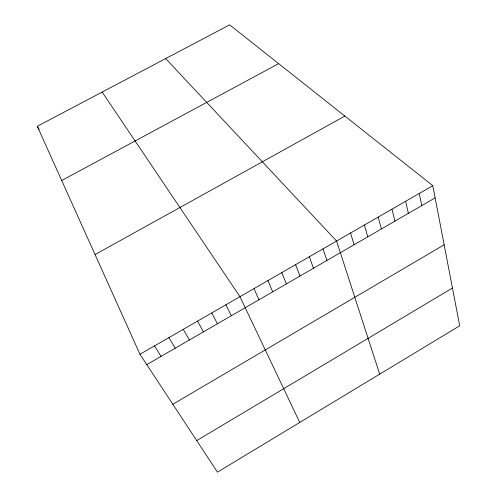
<?xml version="1.0" encoding="UTF-8"?>
<svg xmlns="http://www.w3.org/2000/svg" width="497" height="497" viewBox="0 0 497 497"><rect width="100%" height="100%" fill="white"/><g stroke="black" fill="none" stroke-linecap="round" stroke-linejoin="round"><path stroke-width="0.75" d="M196.719 440.584L452.456 288.036M172.838 404.266L444.144 244.797M146.783 364.643L435.13 197.887M139.968 354.274L432.781 185.661L459.719 325.796L217.475 472.15L139.968 354.274L37.281 126.288L229.633 24.85L432.781 185.661M95.057 254.563L344.862 116.062M61.709 180.51L278.643 63.641M165.656 58.59L336.587 241.051L379.683 374.148M102.171 92.069L239.964 296.69L299.741 422.45M154.468 345.924L161.053 356.392M37.281 126.288L39.182 129.413M168.893 337.618L175.248 348.18M183.25 329.349L189.376 340.01M197.533 321.124L203.441 331.878M211.747 312.942L217.431 323.789M225.893 304.798L231.353 315.738M253.973 288.627L258.999 299.747M267.908 280.6L272.723 291.814M281.78 272.611L286.378 283.911M295.578 264.665L299.971 276.052M309.314 256.756L313.495 268.231M322.988 248.885L326.958 260.447M350.534 233.018L354.094 244.754M364.413 225.029L367.768 236.845M378.217 217.077L381.373 228.98M391.959 209.162L394.91 221.153M405.633 201.291L408.379 213.362M419.238 193.457L421.785 205.603"/></g></svg>
